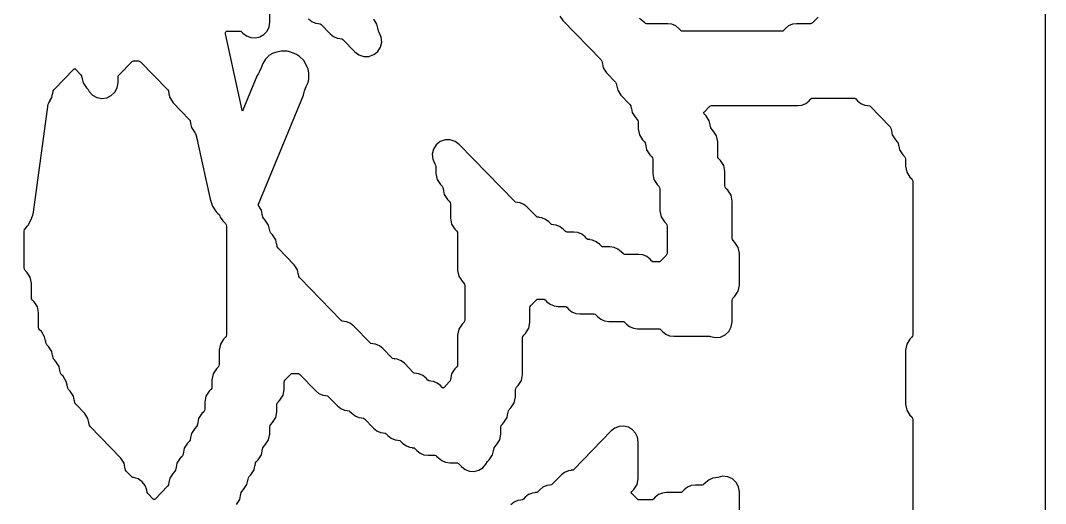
# Model space of a CAD drawing. Header units: millimetres. Extents: x 10 to 410, y 18 to 283.
# Drawn here: x 109.6 to 142.27, y 221.07 to 236.48 of the extents above; entities that cross this region are included whole.
import ezdxf

# ---------------------------------------------------------------- set-up
doc = ezdxf.new("R2010")
doc.units = ezdxf.units.MM
doc.layers.add('CUT', color=1, linetype='Continuous')

msp = doc.modelspace()

# ---------------------------------------------------------------- linework, layer by layer
at = {"layer": 'CUT'}
for points in [[(121.134, 157), (129.134, 157), (129.134, 160), (142.2679, 160), (142.2679, 280), (129.134, 280), (129.134, 283), (121.134, 283), (121.134, 280), (100.134, 280), (100.134, 283), (92.134, 283), (92.134, 280), (79, 280), (79, 160), (92.134, 160), (92.134, 157), (100.134, 157), (100.134, 160), (121.134, 160)], [(109.8105, 229.9161), (109.8197, 229.927), (109.8432, 229.9536), (109.9502, 230.1493), (109.9599, 230.1835), (109.9642, 230.1972), (109.9894, 230.2702), (110.0121, 230.3655), (110.4845, 233.8122), (110.4956, 233.8488), (110.5404, 233.9126), (110.5337, 233.9172), (110.5973, 234.0149), (110.6221, 234.1421), (110.6247, 234.1416), (110.6427, 234.2337), (110.6676, 234.2719), (111.2969, 234.9204), (111.3248, 234.9412), (111.3528, 234.9204), (111.5215, 234.7465), (111.5464, 234.7083), (111.5644, 234.6162), (111.5669, 234.6167), (111.5917, 234.4894), (111.6963, 234.3291), (111.7518, 234.2719), (111.7877, 234.2168), (111.895, 234.0988), (112.0341, 234.0206), (112.1907, 233.9902), (112.349, 234.0106), (112.4927, 234.0799), (112.6073, 234.1909), (112.6811, 234.3324), (112.7065, 234.4899), (112.7065, 234.6636), (112.7153, 234.7083), (112.7402, 234.7465), (113.1438, 235.1625), (113.1689, 235.1822), (113.2005, 235.1864), (113.364, 235.1864), (113.3956, 235.1822), (113.4206, 235.1625), (114.2849, 234.2719), (114.3098, 234.2337), (114.3278, 234.1416), (114.3303, 234.1421), (114.3551, 234.0149), (114.4597, 233.8545), (114.9757, 233.3228), (115.0006, 233.2846), (115.0186, 233.1924), (115.0212, 233.1929), (115.046, 233.0657), (115.1505, 232.9054), (115.1592, 232.8965), (115.1791, 232.8692), (115.1908, 232.8374), (115.234, 232.639), (115.234, 232.6383), (115.251, 232.566), (115.2499, 232.5657), (115.6383, 230.7782), (115.6592, 230.7134), (115.6591, 230.7134), (115.6804, 230.6453), (115.7188, 230.5551), (115.7562, 230.4867), (115.8114, 230.4057), (115.8435, 230.3674), (115.8856, 230.3229), (115.9251, 230.286), (115.949, 230.2415), (115.9609, 230.2048), (116.0486, 230.0817), (116.1271, 230.0008), (116.152, 229.9626), (116.1608, 229.9178), (116.1608, 226.4551), (116.152, 226.4103), (116.1271, 226.3721), (116.0717, 226.315), (115.9671, 226.1546), (115.9305, 225.9668), (115.9305, 225.5059), (115.9218, 225.4612), (115.8968, 225.423), (115.8414, 225.3658), (115.7368, 225.2055), (115.7002, 225.0176), (115.7002, 224.7941), (115.6915, 224.7493), (115.6666, 224.7111), (115.6111, 224.654), (115.5066, 224.4936), (115.4699, 224.3057), (115.4699, 224.0822), (115.4612, 224.0374), (115.4363, 223.9992), (115.3808, 223.9421), (115.2763, 223.7818), (115.2515, 223.6545), (115.2489, 223.655), (115.2309, 223.5629), (115.206, 223.5247), (115.1505, 223.4675), (115.046, 223.3072), (115.0212, 223.18), (115.0186, 223.1805), (115.0006, 223.0883), (114.9757, 223.0501), (114.9203, 222.9929), (114.8157, 222.8326), (114.7909, 222.7054), (114.7883, 222.7059), (114.7703, 222.6137), (114.7454, 222.5755), (114.69, 222.5184), (114.5854, 222.358), (114.5606, 222.2308), (114.558, 222.2313), (114.5401, 222.1391), (114.5151, 222.1009), (114.4597, 222.0438), (114.3551, 221.8834), (114.3303, 221.7562), (114.3278, 221.7567), (114.3098, 221.6646), (114.2849, 221.6264), (113.8859, 221.2152), (113.8579, 221.1944), (113.83, 221.2152), (113.6613, 221.3891), (113.6364, 221.4273), (113.6224, 221.4988), (113.5696, 221.6444), (113.4746, 221.7669), (113.3467, 221.8544), (113.1982, 221.8986), (113.1689, 221.9025), (113.1438, 221.9223), (112.9704, 222.1009), (112.9455, 222.1391), (112.9276, 222.2313), (112.925, 222.2308), (112.9002, 222.358), (112.7956, 222.5184), (111.819, 223.5247), (111.7941, 223.5629), (111.7761, 223.655), (111.7736, 223.6545), (111.7488, 223.7818), (111.6442, 223.9421), (111.3585, 224.2365), (111.3336, 224.2747), (111.3156, 224.3669), (111.313, 224.3664), (111.2882, 224.4936), (111.1836, 224.654), (111.1282, 224.7111), (111.1033, 224.7493), (111.0853, 224.8415), (111.0827, 224.841), (111.0579, 224.9682), (110.9534, 225.1285), (110.8979, 225.1857), (110.873, 225.2239), (110.855, 225.316), (110.8524, 225.3155), (110.8276, 225.4428), (110.7231, 225.6031), (110.6676, 225.6603), (110.6427, 225.6985), (110.6247, 225.7906), (110.6221, 225.7901), (110.5973, 225.9173), (110.4928, 226.0777), (110.4373, 226.1348), (110.4124, 226.173), (110.3944, 226.2652), (110.3919, 226.2647), (110.3671, 226.3919), (110.2625, 226.5523), (110.207, 226.6094), (110.1821, 226.6476), (110.1734, 226.6924), (110.1734, 227.1532), (110.1368, 227.3411), (110.0322, 227.5014), (109.9768, 227.5586), (109.9519, 227.5968), (109.9431, 227.6415), (109.9431, 228.1024), (109.9065, 228.2902), (109.8019, 228.4506), (109.7465, 228.5077), (109.7216, 228.5459), (109.7128, 228.5907), (109.7128, 229.7617), (109.7203, 229.8032), (109.7304, 229.8206), (109.7544, 229.845)]]:
    msp.add_lwpolyline(points, close=True, dxfattribs=at)
for points in [[(126.7917, 236.6109), (126.8861, 236.4738), (128.1019, 235.2211), (128.1268, 235.1829), (128.1447, 235.0907), (128.1473, 235.0912), (128.1721, 234.964), (128.2767, 234.8037), (128.5624, 234.5092), (128.5873, 234.471), (128.6053, 234.3789), (128.6079, 234.3794), (128.6327, 234.2521), (128.7372, 234.0918), (129.023, 233.7974), (129.0479, 233.7592), (129.0659, 233.667), (129.0685, 233.6675), (129.0933, 233.5403), (129.1978, 233.3799), (129.2533, 233.3228), (129.2782, 233.2846), (129.2869, 233.2398), (129.2869, 233.0163), (129.3235, 232.8284), (129.4281, 232.6681), (129.4836, 232.6109), (129.5085, 232.5727), (129.5264, 232.4806), (129.529, 232.4811), (129.5538, 232.3538), (129.6584, 232.1935), (129.7138, 232.1364), (129.7387, 232.0982), (129.7475, 232.0534), (129.7475, 231.5926), (129.7841, 231.4047), (129.8887, 231.2443), (129.9441, 231.1872), (129.969, 231.149), (129.9778, 231.1042), (129.9778, 230.4061), (130.0144, 230.2182), (130.1189, 230.0579), (130.1744, 230.0008), (130.1993, 229.9626), (130.208, 229.9178), (130.208, 229.0652), (130.1993, 229.0205), (130.1744, 228.9823), (130.001, 228.8036), (129.976, 228.7839), (129.9444, 228.7797), (129.7809, 228.7797), (129.7493, 228.7839), (129.7242, 228.8036), (129.6645, 228.8652), (129.56, 228.9474), (129.4375, 228.9993), (129.3057, 229.0169), (128.8597, 229.0169), (128.8281, 229.0212), (128.8031, 229.0409), (128.7434, 229.1025), (128.6389, 229.1847), (128.5164, 229.2365), (128.3845, 229.2542), (128.1689, 229.2542), (128.1373, 229.2585), (128.1122, 229.2782), (128.0525, 229.3397), (127.948, 229.422), (127.8255, 229.4738), (127.7412, 229.4852), (127.7414, 229.4871), (127.6767, 229.4958), (127.6517, 229.5155), (127.5919, 229.577), (127.4874, 229.6593), (127.365, 229.7111), (127.2331, 229.7288), (127.0175, 229.7288), (126.9859, 229.7331), (126.9608, 229.7528), (126.9011, 229.8143), (126.7966, 229.8966), (126.6741, 229.9484), (126.5898, 229.9597), (126.59, 229.9617), (126.5253, 229.9703), (126.5002, 229.9901), (126.4405, 230.0516), (126.336, 230.1339), (126.2135, 230.1857), (126.1292, 230.197), (126.1294, 230.1989), (126.0647, 230.2076), (126.0397, 230.2274), (125.7497, 230.5262), (125.6452, 230.6085), (125.5227, 230.6603), (125.4383, 230.6716), (125.4386, 230.6735), (125.3739, 230.6822), (125.3488, 230.7019), (123.5808, 232.5238), (123.4496, 232.6207), (123.2942, 232.6703), (123.1311, 232.6673), (122.9777, 232.6119), (122.8503, 232.5101), (122.7624, 232.3727), (122.7234, 232.2143), (122.7375, 232.0518), (122.8031, 231.9025), (122.8303, 231.8609), (122.839, 231.8161), (122.839, 231.5926), (122.8756, 231.4047), (122.9802, 231.2443), (123.0356, 231.1872), (123.0605, 231.149), (123.0785, 231.0568), (123.0811, 231.0573), (123.1059, 230.9301), (123.2105, 230.7698), (123.2659, 230.7126), (123.2908, 230.6744), (123.2995, 230.6297), (123.2995, 230.1688), (123.3362, 229.981), (123.4407, 229.8206), (123.4962, 229.7635), (123.5211, 229.7253), (123.5298, 229.6805), (123.5298, 228.5078), (123.5665, 228.3199), (123.671, 228.1596), (123.7265, 228.1025), (123.7514, 228.0643), (123.7601, 228.0195), (123.7601, 226.9297), (123.7514, 226.8849), (123.7265, 226.8467), (123.671, 226.7896), (123.5665, 226.6292), (123.5298, 226.4413), (123.5298, 225.5059), (123.5211, 225.4612), (123.4962, 225.423), (123.4407, 225.3658), (123.3362, 225.2055), (123.3114, 225.0783), (123.3088, 225.0788), (123.2908, 224.9866), (123.2659, 224.9484), (123.0972, 224.7745), (123.0693, 224.7537), (123.0413, 224.7745), (122.9863, 224.8313), (122.8818, 224.9135), (122.7593, 224.9654), (122.6749, 224.9767), (122.6752, 224.9786), (122.6105, 224.9873), (122.5854, 225.007), (122.5257, 225.0686), (122.4212, 225.1508), (122.2987, 225.2026), (122.2144, 225.214), (122.2146, 225.2159), (122.1499, 225.2246), (122.1249, 225.2443), (121.8349, 225.5431), (121.7304, 225.6254), (121.6079, 225.6772), (121.5235, 225.6885), (121.5238, 225.6905), (121.4591, 225.6992), (121.434, 225.7189), (121.144, 226.0177), (121.0395, 226.1), (120.917, 226.1518), (120.8327, 226.1631), (120.8329, 226.165), (120.7682, 226.1737), (120.7432, 226.1935), (120.2229, 226.7296), (120.1184, 226.8119), (119.9959, 226.8637), (119.9115, 226.875), (119.9118, 226.8769), (119.8471, 226.8856), (119.822, 226.9053), (118.4972, 228.2704), (118.4723, 228.3086), (118.4544, 228.4008), (118.4518, 228.4003), (118.427, 228.5275), (118.3224, 228.6879), (117.8064, 229.2196), (117.7815, 229.2578), (117.7635, 229.3499), (117.7609, 229.3494), (117.7361, 229.4767), (117.6316, 229.637), (117.5761, 229.6942), (117.5512, 229.7324), (117.5332, 229.8245), (117.5306, 229.824), (117.5058, 229.9512), (117.4013, 230.1116), (117.3458, 230.1687), (117.3209, 230.2069), (117.3029, 230.2991), (117.3004, 230.2986), (117.2755, 230.4258), (117.214, 230.5201), (117.2207, 230.5247), (117.1744, 230.5923), (117.1747, 230.5964), (117.1818, 230.6233), (118.6128, 234.0932), (118.6411, 234.1871), (118.6504, 234.2342), (118.7063, 234.3695), (118.7062, 234.3696), (118.7615, 234.5033), (118.7836, 234.6143), (118.7836, 234.8094), (118.7615, 234.9205), (118.6869, 235.1007), (118.624, 235.1949), (118.486, 235.3328), (118.3919, 235.3957), (118.2116, 235.4704), (118.1006, 235.4925), (117.9055, 235.4925), (117.7728, 235.4661), (117.773, 235.4648), (117.6548, 235.4393), (117.5155, 235.3561), (117.4985, 235.3363), (117.4979, 235.3371), (117.4914, 235.3312), (117.411, 235.2381), (117.3192, 235.1007), (117.2635, 234.9663), (117.2634, 234.9663), (117.2079, 234.8321), (117.1797, 234.7897), (117.1336, 234.7032), (116.6832, 233.611), (116.6693, 233.5883), (116.6596, 233.6131), (116.1293, 236.054), (116.1274, 236.0922), (116.1448, 236.1174), (116.1626, 236.1314), (116.1942, 236.1356), (116.5879, 236.1356), (116.6195, 236.1314), (116.6446, 236.1116), (116.6837, 236.0714), (116.801, 235.9818), (116.9394, 235.9303), (117.0868, 235.9216), (117.2303, 235.9562), (117.3575, 236.0313), (117.4572, 236.1403), (117.5207, 236.2736), (117.5425, 236.4196), (117.5425, 236.7992)], [(135.0171, 236.5825), (134.837, 236.3968), (134.8119, 236.3771), (134.7803, 236.3729), (134.3344, 236.3729), (134.2025, 236.3552), (134.08, 236.3034), (133.9756, 236.2211), (133.9158, 236.1596), (133.8908, 236.1398), (133.8592, 236.1356), (130.702, 236.1356), (130.6704, 236.1398), (130.6453, 236.1596), (130.5856, 236.2211), (130.4811, 236.3034), (130.3586, 236.3552), (130.2268, 236.3729), (129.5506, 236.3729), (129.519, 236.3771), (129.4939, 236.3968), (129.4342, 236.4584), (129.3297, 236.5407)], [(118.7769, 236.5247), (118.8814, 236.4424), (119.0039, 236.3906), (119.0882, 236.3793), (119.0879, 236.3773), (119.1527, 236.3686), (119.1777, 236.3489), (119.4677, 236.0501), (119.5722, 235.9678), (119.6947, 235.916), (119.7791, 235.9047), (119.7788, 235.9027), (119.8435, 235.8941), (119.8686, 235.8743), (120.2549, 235.4762), (120.3861, 235.3793), (120.5415, 235.3297), (120.7046, 235.3327), (120.858, 235.3881), (120.9854, 235.4899), (121.0733, 235.6273), (121.1122, 235.7857), (121.0982, 235.9482), (121.0326, 236.0975), (121.0054, 236.1391), (120.9875, 236.2313), (120.9849, 236.2308), (120.9601, 236.358), (120.8555, 236.5184)], [(116.4801, 221.041), (116.5847, 221.2013), (116.6095, 221.3285), (116.6121, 221.328), (116.6301, 221.4202), (116.655, 221.4584), (116.7104, 221.5155), (116.815, 221.6759), (116.8398, 221.8031), (116.8424, 221.8026), (116.8603, 221.8948), (116.8853, 221.933), (116.9407, 221.9901), (117.0453, 222.1504), (117.0701, 222.2777), (117.0727, 222.2772), (117.0906, 222.3693), (117.1155, 222.4075), (117.171, 222.4647), (117.2755, 222.625), (117.3004, 222.7523), (117.3029, 222.7517), (117.3209, 222.8439), (117.3458, 222.8821), (117.4013, 222.9393), (117.5058, 223.0996), (117.5425, 223.2875), (117.5425, 223.511), (117.5512, 223.5558), (117.5761, 223.594), (117.6316, 223.6511), (117.7361, 223.8115), (117.7728, 223.9993), (117.7728, 224.2229), (117.7815, 224.2676), (117.8064, 224.3058), (117.8618, 224.363), (117.9664, 224.5233), (118.003, 224.7112), (118.003, 224.9348), (118.0118, 224.9795), (118.0367, 225.0177), (118.2101, 225.1964), (118.2351, 225.2161), (118.2667, 225.2203), (118.4302, 225.2203), (118.4618, 225.2161), (118.4869, 225.1964), (119.0071, 224.6603), (119.1116, 224.578), (119.2341, 224.5262), (119.3185, 224.5148), (119.3182, 224.5129), (119.3829, 224.5042), (119.408, 224.4845), (119.698, 224.1857), (119.8025, 224.1034), (119.925, 224.0516), (120.0093, 224.0403), (120.0091, 224.0383), (120.0738, 224.0297), (120.0988, 224.0099), (120.1586, 223.9484), (120.2631, 223.8661), (120.3856, 223.8143), (120.4699, 223.803), (120.4696, 223.8011), (120.5344, 223.7924), (120.5594, 223.7726), (120.8494, 223.4738), (120.9539, 223.3915), (121.0764, 223.3397), (121.1608, 223.3284), (121.1605, 223.3265), (121.2252, 223.3178), (121.2503, 223.2981), (121.31, 223.2365), (121.4145, 223.1543), (121.537, 223.1024), (121.6213, 223.0911), (121.6211, 223.0892), (121.6858, 223.0805), (121.7108, 223.0608), (121.7705, 222.9992), (121.875, 222.917), (121.9975, 222.8651), (122.0819, 222.8538), (122.0816, 222.8519), (122.1463, 222.8432), (122.1714, 222.8235), (122.2311, 222.762), (122.3356, 222.6797), (122.4581, 222.6279), (122.5899, 222.6102), (122.8056, 222.6102), (122.8372, 222.6059), (122.8622, 222.5862), (122.922, 222.5247), (123.0265, 222.4424), (123.149, 222.3906), (123.2808, 222.3729), (123.4964, 222.3729), (123.528, 222.3686), (123.5531, 222.3489), (123.6516, 222.2475), (123.77, 222.1572), (123.9098, 222.1059), (124.0584, 222.098), (124.2029, 222.1342), (124.3302, 222.2114), (124.4292, 222.3226), (124.4846, 222.4075), (124.5401, 222.4647), (124.6446, 222.625), (124.6694, 222.7523), (124.672, 222.7517), (124.69, 222.8439), (124.7149, 222.8821), (124.7703, 222.9393), (124.8749, 223.0996), (124.9115, 223.2875), (124.9115, 223.511), (124.9203, 223.5558), (124.9452, 223.594), (125.0006, 223.6511), (125.1052, 223.8115), (125.13, 223.9387), (125.1326, 223.9382), (125.1505, 224.0304), (125.1754, 224.0686), (125.2309, 224.1257), (125.3355, 224.286), (125.3721, 224.4739), (125.3721, 224.6975), (125.3808, 224.7422), (125.4057, 224.7804), (125.4612, 224.8376), (125.5657, 224.9979), (125.6024, 225.1858), (125.6024, 226.3585), (125.6111, 226.4032), (125.636, 226.4414), (125.6915, 226.4986), (125.796, 226.6589), (125.8327, 226.8468), (125.8327, 227.3076), (125.8414, 227.3524), (125.8663, 227.3906), (126.0397, 227.5693), (126.0647, 227.589), (126.0963, 227.5932), (126.2598, 227.5932), (126.2914, 227.589), (126.3165, 227.5693), (126.3762, 227.5077), (126.4807, 227.4254), (126.6032, 227.3736), (126.735, 227.3559), (126.9507, 227.3559), (126.9823, 227.3517), (127.0073, 227.332), (127.0671, 227.2704), (127.1716, 227.1881), (127.294, 227.1363), (127.4259, 227.1186), (127.8718, 227.1186), (127.9034, 227.1144), (127.9285, 227.0947), (127.9882, 227.0331), (128.0927, 226.9509), (128.2152, 226.899), (128.347, 226.8814), (128.7929, 226.8814), (128.8245, 226.8771), (128.8496, 226.8574), (128.9093, 226.7959), (129.0138, 226.7136), (129.1363, 226.6618), (129.2681, 226.6441), (129.9444, 226.6441), (129.976, 226.6398), (130.001, 226.6201), (130.0607, 226.5586), (130.1652, 226.4763), (130.2877, 226.4245), (130.4195, 226.4068), (131.5563, 226.4068), (131.5933, 226.4018), (131.7448, 226.3654), (131.9076, 226.3805), (132.0568, 226.4473), (132.1765, 226.5587), (132.2539, 226.7028), (132.2806, 226.8641), (132.2806, 227.5449), (132.2893, 227.5897), (132.3142, 227.6279), (132.3697, 227.685), (132.4742, 227.8454), (132.5109, 228.0332), (132.5109, 229.0515), (132.4742, 229.2394), (132.3697, 229.3997), (132.3142, 229.4569), (132.2893, 229.4951), (132.2806, 229.5398), (132.2806, 230.7125), (132.2439, 230.9004), (132.1394, 231.0607), (132.0839, 231.1179), (132.059, 231.1561), (132.0503, 231.2008), (132.0503, 231.6617), (132.0137, 231.8496), (131.9091, 232.0099), (131.8537, 232.067), (131.8288, 232.1052), (131.82, 232.15), (131.82, 232.6108), (131.7834, 232.7987), (131.6788, 232.959), (131.6234, 233.0162), (131.5985, 233.0544), (131.5805, 233.1466), (131.5779, 233.1461), (131.5531, 233.2733), (131.4485, 233.4336), (131.3863, 233.4977), (131.3667, 233.5254), (131.3863, 233.5531), (131.5665, 233.7387), (131.5915, 233.7585), (131.6231, 233.7627), (134.3719, 233.7627), (134.5037, 233.7804), (134.6262, 233.8322), (134.7307, 233.9145), (134.7904, 233.976), (134.8155, 233.9958), (134.8471, 234), (136.162, 234), (136.1936, 233.9958), (136.2187, 233.976), (136.2784, 233.9145), (136.3829, 233.8322), (136.5054, 233.7804), (136.5897, 233.7691), (136.5895, 233.7672), (136.6542, 233.7585), (136.6792, 233.7387), (137.3132, 233.0855), (137.3381, 233.0473), (137.3561, 232.9551), (137.3586, 232.9556), (137.3835, 232.8284), (137.488, 232.6681), (137.5435, 232.6109), (137.5684, 232.5727), (137.5863, 232.4806), (137.5889, 232.4811), (137.6137, 232.3538), (137.7183, 232.1935), (137.7737, 232.1364), (137.7987, 232.0982), (137.8074, 232.0534), (137.8074, 231.8299), (137.844, 231.642), (137.9486, 231.4816), (138.004, 231.4245), (138.0289, 231.3863), (138.0377, 231.3415), (138.0377, 226.4551), (138.0289, 226.4103), (138.004, 226.3721), (137.9486, 226.315), (137.844, 226.1546), (137.8074, 225.9668), (137.8074, 224.2366), (137.844, 224.0488), (137.9486, 223.8884), (138.004, 223.8313), (138.0289, 223.7931), (138.0377, 223.7483), (138.0377, 216.0144)], [(132.5109, 219.5737), (132.5109, 221.441), (132.4841, 221.6023), (132.4068, 221.7463), (132.2871, 221.8577), (132.1379, 221.9246), (131.9751, 221.9397), (131.8236, 221.9033), (131.7535, 221.8939), (131.7538, 221.8919), (131.6694, 221.8806), (131.5469, 221.8288), (131.4424, 221.7465), (131.3827, 221.685), (131.3577, 221.6653), (131.3261, 221.661), (131.1104, 221.661), (130.9786, 221.6433), (130.8561, 221.5915), (130.7516, 221.5092), (130.6919, 221.4477), (130.6668, 221.428), (130.6352, 221.4237), (130.1893, 221.4237), (130.0574, 221.406), (129.935, 221.3542), (129.8305, 221.2719), (129.7707, 221.2104), (129.7457, 221.1907), (129.7141, 221.1864), (129.3203, 221.1864), (129.2887, 221.1907), (129.2636, 221.2104), (129.0835, 221.396), (129.0639, 221.4237), (129.0835, 221.4514), (129.1457, 221.5155), (129.2503, 221.6759), (129.2869, 221.8637), (129.2869, 223.038), (129.2651, 223.1841), (129.2016, 223.3174), (129.1019, 223.4263), (128.9748, 223.5014), (128.8313, 223.5361), (128.6839, 223.5273), (128.5454, 223.4759), (128.4281, 223.3863), (127.2376, 222.1596), (127.2126, 222.1398), (127.1479, 222.1312), (127.1481, 222.1292), (127.0638, 222.1179), (126.9413, 222.0661), (126.8368, 221.9838), (126.5468, 221.685), (126.5217, 221.6653), (126.457, 221.6566), (126.4573, 221.6546), (126.3729, 221.6433), (126.2504, 221.5915), (126.1459, 221.5092), (126.0862, 221.4477), (126.0611, 221.428), (125.9964, 221.4193), (125.9967, 221.4174), (125.9123, 221.406), (125.7899, 221.3542), (125.6854, 221.2719), (125.6256, 221.2104), (125.6006, 221.1907), (125.5359, 221.182), (125.5361, 221.1801), (125.4518, 221.1688), (125.3293, 221.1169), (125.2248, 221.0347)]]:
    msp.add_lwpolyline(points, dxfattribs=at)

doc.saveas('drawing.dxf')
